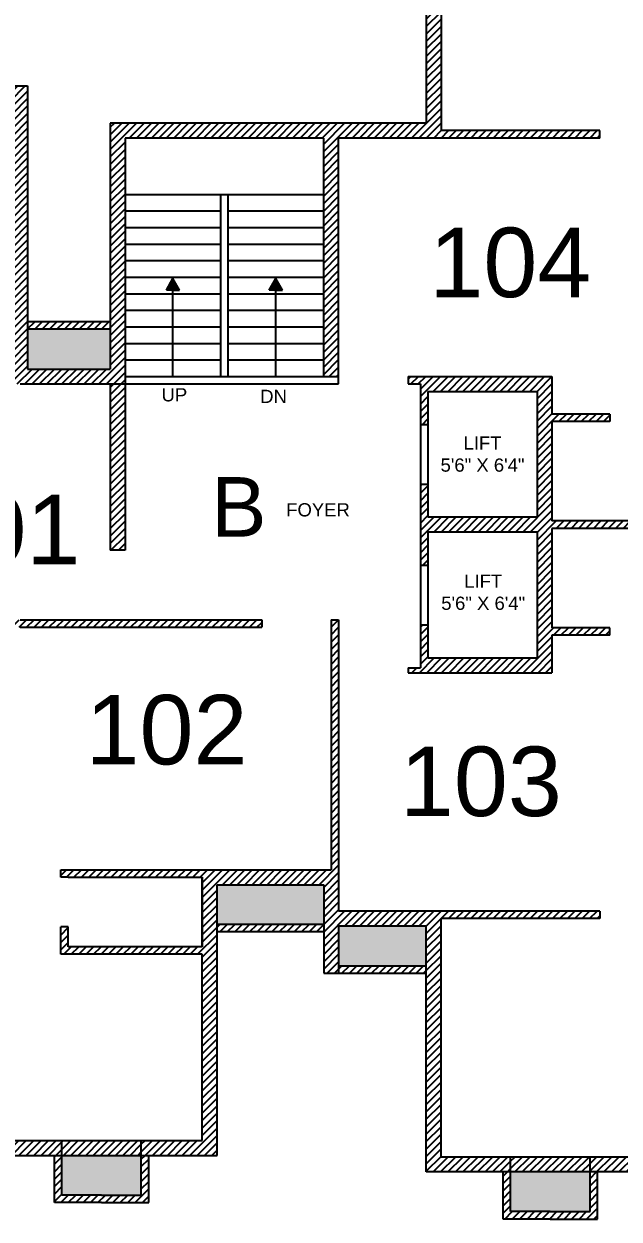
# Model space of a CAD drawing. Header units: inches. Extents: x -13968999 to -13960898, y 3615467 to 3617661.
# Drawn here: x -13967241 to -13966882, y 3616144 to 3616866 of the extents above; entities that cross this region are included whole.
import ezdxf

# ---------------------------------------------------------------- set-up
doc = ezdxf.new("R2010")
doc.units = ezdxf.units.IN
for name, color, linetype in [('STAIRS', 10, 'Continuous'), ('TEXT', 10, 'Continuous'), ('WALL', 141, 'Continuous')]:
    doc.layers.add(name, color=color, linetype=linetype)
doc.styles.get("Standard").update_dxf_attribs({"font": 'arial.ttf'})
pattern_1 = [(45, (-5778.6434, 0), (-2.2450640303, 2.2450640303), [])]

# ---------------------------------------------------------------- blocks, each defined once
blk = doc.blocks.new('stairs')
h = blk.add_hatch(color=3)
h.dxf.hatch_style = 1
h.paths.add_polyline_path([(-13963276.97, 3616069.1), (-13963280.97, 3616069.1), (-13963276.97, 3616062.1), (-13963272.97, 3616069.1)])
h = blk.add_hatch(color=3)
h.dxf.hatch_style = 1
h.paths.add_polyline_path([(-13963214.72, 3616069.1), (-13963218.72, 3616069.1), (-13963214.72, 3616062.1), (-13963210.72, 3616069.1)])
for p, q in [((-13963305.85, 3616121.19), (-13963185.85, 3616121.19)), ((-13963305.85, 3615977.19), (-13963305.85, 3616121.19)), ((-13963248.1, 3616121.19), (-13963248.1, 3616011.19)), ((-13963243.6, 3616121.19), (-13963243.6, 3616011.19)), ((-13963185.85, 3616121.19), (-13963185.85, 3615977.19)), ((-13963305.85, 3616111.19), (-13963248.1, 3616111.19)), ((-13963243.6, 3616111.19), (-13963185.85, 3616111.19)), ((-13963305.85, 3616101.19), (-13963248.1, 3616101.19)), ((-13963243.6, 3616101.19), (-13963185.85, 3616101.19)), ((-13963305.85, 3616091.19), (-13963248.1, 3616091.19)), ((-13963243.6, 3616091.19), (-13963185.85, 3616091.19)), ((-13963305.85, 3616081.19), (-13963248.1, 3616081.19)), ((-13963243.6, 3616081.19), (-13963185.85, 3616081.19)), ((-13963305.85, 3616071.19), (-13963248.1, 3616071.19)), ((-13963243.6, 3616071.19), (-13963185.85, 3616071.19)), ((-13963305.85, 3616061.19), (-13963248.1, 3616061.19)), ((-13963243.6, 3616061.19), (-13963185.85, 3616061.19)), ((-13963305.85, 3616051.19), (-13963248.1, 3616051.19)), ((-13963243.6, 3616051.19), (-13963185.85, 3616051.19)), ((-13963305.85, 3616041.19), (-13963248.1, 3616041.19)), ((-13963243.6, 3616041.19), (-13963185.85, 3616041.19)), ((-13963305.85, 3616031.19), (-13963248.1, 3616031.19)), ((-13963243.6, 3616031.19), (-13963185.85, 3616031.19)), ((-13963305.85, 3616021.19), (-13963248.1, 3616021.19)), ((-13963243.6, 3616021.19), (-13963185.85, 3616021.19)), ((-13963305.85, 3616011.19), (-13963185.85, 3616011.19)), ((-13963185.85, 3615977.19), (-13963305.85, 3615977.19))]:
    blk.add_line(p, q)
at = {"color": 3}
for p, q in [((-13963276.97, 3616121.19), (-13963276.97, 3616069.1)), ((-13963214.72, 3616121.19), (-13963214.72, 3616069.1)), ((-13963276.97, 3616069.1), (-13963280.97, 3616069.1)), ((-13963280.97, 3616069.1), (-13963276.97, 3616062.1)), ((-13963276.97, 3616069.1), (-13963272.97, 3616069.1)), ((-13963272.97, 3616069.1), (-13963276.97, 3616062.1)), ((-13963214.72, 3616069.1), (-13963218.72, 3616069.1)), ((-13963218.72, 3616069.1), (-13963214.72, 3616062.1)), ((-13963214.72, 3616069.1), (-13963210.72, 3616069.1)), ((-13963210.72, 3616069.1), (-13963214.72, 3616062.1))]:
    blk.add_line(p, q, dxfattribs=at)

msp = doc.modelspace()

# ---------------------------------------------------------------- hatches: boundary and pattern name
at = {"true_color": 0xadddf7}
h = msp.add_hatch(dxfattribs=at)
h.set_pattern_fill('ANSI31', color=141)
h.set_pattern_definition(pattern_1)
h.paths.add_polyline_path([(-13966947.12, 3616954.24), (-13966998.12, 3616954.24), (-13966998.12, 3616805.74), (-13967051.12, 3616805.74), (-13967189.12, 3616805.74), (-13967189.12, 3616657.24), (-13967239.12, 3616657.24), (-13967239.12, 3616694.74), (-13967239.12, 3616828.24), (-13967284.12, 3616828.24), (-13967284.12, 3616819.24), (-13967248.12, 3616819.24), (-13967248.12, 3616699.24), (-13967332.12, 3616699.24), (-13967332.12, 3616694.74), (-13967332.12, 3616682.74), (-13967328.12, 3616682.74), (-13967328.12, 3616694.74), (-13967248.12, 3616694.74), (-13967248.12, 3616652.74), (-13967328.12, 3616652.74), (-13967332.12, 3616652.74), (-13967332.12, 3616648.24), (-13967243.62, 3616648.24), (-13967183.62, 3616648.24), (-13967180.12, 3616648.24), (-13967180.12, 3616652.74), (-13967180.12, 3616796.74), (-13967060.12, 3616796.74), (-13967060.12, 3616652.74), (-13967051.12, 3616652.74), (-13967051.12, 3616796.74), (-13966893.12, 3616796.74), (-13966893.12, 3616801.24), (-13966989.12, 3616801.24), (-13966989.12, 3616945.24), (-13966947.12, 3616945.24)])
h = msp.add_hatch(dxfattribs=at)
h.set_pattern_fill('ANSI31', color=141)
h.set_pattern_definition(pattern_1)
h.paths.add_polyline_path([(-13966728.12, 3616486.24), (-13966666.62, 3616486.24), (-13966666.62, 3616473.74), (-13966638.12, 3616473.74), (-13966638.12, 3616478.24), (-13966662.12, 3616478.24), (-13966662.12, 3616560.99), (-13966608.12, 3616560.99), (-13966608.12, 3616496.49), (-13966608.12, 3616478.24), (-13966608.12, 3616473.74), (-13966603.62, 3616473.74), (-13966603.62, 3616478.24), (-13966603.62, 3616496.49), (-13966603.62, 3616560.99), (-13966538.62, 3616560.99), (-13966538.62, 3616558.74), (-13966538.62, 3616500.99), (-13966573.62, 3616500.99), (-13966573.62, 3616496.49), (-13966538.62, 3616496.49), (-13966538.62, 3616473.74), (-13966451.62, 3616473.74), (-13966451.62, 3616478.24), (-13966459.12, 3616478.24), (-13966459.12, 3616502.74), (-13966463.62, 3616502.74), (-13966463.62, 3616482.74), (-13966529.62, 3616482.74), (-13966529.62, 3616558.74), (-13966463.62, 3616558.74), (-13966463.62, 3616538.74), (-13966459.12, 3616538.74), (-13966459.12, 3616558.74), (-13966459.12, 3616567.74), (-13966459.12, 3616587.74), (-13966463.62, 3616587.74), (-13966463.62, 3616567.74), (-13966529.62, 3616567.74), (-13966529.62, 3616643.74), (-13966463.62, 3616643.74), (-13966463.62, 3616623.74), (-13966459.12, 3616623.74), (-13966459.12, 3616648.24), (-13966451.62, 3616648.24), (-13966451.62, 3616652.74), (-13966463.62, 3616652.74), (-13966538.62, 3616652.74), (-13966538.62, 3616629.99), (-13966573.62, 3616629.99), (-13966573.62, 3616625.49), (-13966538.62, 3616625.49), (-13966538.62, 3616565.49), (-13966603.62, 3616565.49), (-13966603.62, 3616629.99), (-13966603.62, 3616648.24), (-13966603.62, 3616652.74), (-13966608.12, 3616652.74), (-13966608.12, 3616648.24), (-13966608.12, 3616629.99), (-13966608.12, 3616565.49), (-13966662.12, 3616565.49), (-13966662.12, 3616648.24), (-13966638.12, 3616648.24), (-13966638.12, 3616652.74), (-13966666.62, 3616652.74), (-13966666.62, 3616640.24), (-13966728.12, 3616640.24), (-13966728.12, 3616736.24), (-13966608.12, 3616736.24), (-13966608.12, 3616700.74), (-13966603.62, 3616700.74), (-13966603.62, 3616740.74), (-13966728.12, 3616740.74), (-13966728.12, 3616916.24), (-13966732.62, 3616916.24), (-13966732.62, 3616740.74), (-13966852.62, 3616740.74), (-13966857.12, 3616740.74), (-13966857.12, 3616700.74), (-13966852.62, 3616700.74), (-13966852.62, 3616736.24), (-13966732.62, 3616736.24), (-13966732.62, 3616640.24), (-13966794.12, 3616640.24), (-13966794.12, 3616652.74), (-13966822.62, 3616652.74), (-13966822.62, 3616648.24), (-13966798.62, 3616648.24), (-13966798.62, 3616565.49), (-13966852.62, 3616565.49), (-13966852.62, 3616629.99), (-13966852.62, 3616648.24), (-13966852.62, 3616652.74), (-13966857.12, 3616652.74), (-13966857.12, 3616648.24), (-13966857.12, 3616629.99), (-13966857.12, 3616565.49), (-13966922.12, 3616565.49), (-13966922.12, 3616625.49), (-13966887.12, 3616625.49), (-13966887.12, 3616629.99), (-13966922.12, 3616629.99), (-13966922.12, 3616652.74), (-13967009.12, 3616652.74), (-13967009.12, 3616648.24), (-13967001.62, 3616648.24), (-13967001.62, 3616623.74), (-13966997.12, 3616623.74), (-13966997.12, 3616643.74), (-13966931.12, 3616643.74), (-13966931.12, 3616567.74), (-13966997.12, 3616567.74), (-13966997.12, 3616587.74), (-13967001.62, 3616587.74), (-13967001.62, 3616558.74), (-13967001.62, 3616538.74), (-13966997.12, 3616538.74), (-13966997.12, 3616558.74), (-13966931.12, 3616558.74), (-13966931.12, 3616482.74), (-13966997.12, 3616482.74), (-13966997.12, 3616502.74), (-13967001.62, 3616502.74), (-13967001.62, 3616476.74), (-13967009.12, 3616476.74), (-13967009.12, 3616473.74), (-13966922.12, 3616473.74), (-13966922.12, 3616496.49), (-13966887.12, 3616496.49), (-13966887.12, 3616500.99), (-13966922.12, 3616500.99), (-13966922.12, 3616558.74), (-13966922.12, 3616560.99), (-13966857.12, 3616560.99), (-13966857.12, 3616496.49), (-13966857.12, 3616478.24), (-13966857.12, 3616473.74), (-13966828.62, 3616473.74), (-13966828.62, 3616478.24), (-13966852.62, 3616478.24), (-13966852.62, 3616496.49), (-13966852.62, 3616560.99), (-13966798.62, 3616560.99), (-13966798.62, 3616473.74), (-13966794.12, 3616473.74), (-13966794.12, 3616486.24), (-13966732.62, 3616486.24), (-13966732.62, 3616390.24), (-13966852.62, 3616390.24), (-13966852.62, 3616425.74), (-13966857.12, 3616425.74), (-13966857.12, 3616385.74), (-13966732.62, 3616385.74), (-13966732.62, 3616214.74), (-13966781.62, 3616214.74), (-13966781.62, 3616210.24), (-13966679.12, 3616210.24), (-13966679.12, 3616214.74), (-13966728.12, 3616214.74), (-13966728.12, 3616385.74), (-13966608.12, 3616385.74), (-13966603.62, 3616385.74), (-13966603.62, 3616425.74), (-13966608.12, 3616425.74), (-13966608.12, 3616390.24), (-13966728.12, 3616390.24)])
h.paths.add_polyline_path([(-13966732.62, 3616490.74), (-13966794.12, 3616490.74), (-13966794.12, 3616560.99), (-13966794.12, 3616635.74), (-13966728.12, 3616635.74), (-13966666.62, 3616635.74), (-13966666.62, 3616560.99), (-13966666.62, 3616490.74)], flags=16)
h = msp.add_hatch(dxfattribs=at)
h.set_pattern_fill('ANSI31', color=141)
h.set_pattern_definition(pattern_1)
h.paths.add_polyline_path([(-13967189.12, 3616685.74), (-13967239.12, 3616685.74), (-13967239.12, 3616681.24), (-13967189.12, 3616681.24)])
at = {"true_color": 0x139b48}
h = msp.add_hatch(color=114, dxfattribs=at)
h.dxf.hatch_style = 1
h.paths.add_polyline_path([(-13967189.12, 3616681.24), (-13967239.12, 3616681.24), (-13967239.12, 3616657.24), (-13967189.12, 3616657.24)])
at = {"true_color": 0xadddf7}
h = msp.add_hatch(dxfattribs=at)
h.set_pattern_fill('ANSI31', color=141)
h.set_pattern_definition(pattern_1)
h.paths.add_polyline_path([(-13967180.12, 3616648.24), (-13967183.62, 3616648.24), (-13967189.12, 3616648.24), (-13967189.12, 3616547.74), (-13967180.12, 3616547.74)])
h = msp.add_hatch(dxfattribs=at)
h.set_pattern_fill('ANSI31', color=141)
h.set_pattern_definition(pattern_1)
h.paths.add_polyline_path([(-13967375.62, 3616409.24), (-13967429.62, 3616409.24), (-13967429.62, 3616447.74), (-13967429.62, 3616501.24), (-13967309.62, 3616501.24), (-13967309.62, 3616477.24), (-13967305.12, 3616477.24), (-13967305.12, 3616501.24), (-13967248.12, 3616501.24), (-13967243.62, 3616501.24), (-13967097.62, 3616501.24), (-13967097.62, 3616505.74), (-13967243.62, 3616505.74), (-13967305.12, 3616505.74), (-13967411.62, 3616505.74), (-13967411.62, 3616529.24), (-13967416.12, 3616529.24), (-13967416.12, 3616505.74), (-13967429.62, 3616505.74), (-13967434.12, 3616505.74), (-13967434.12, 3616501.24), (-13967434.12, 3616452.24), (-13967536.12, 3616452.24), (-13967536.12, 3616501.24), (-13967464.12, 3616501.24), (-13967464.12, 3616505.74), (-13967536.12, 3616505.74), (-13967536.12, 3616627.24), (-13967540.62, 3616627.24), (-13967540.62, 3616452.24), (-13967548.12, 3616452.24), (-13967672.62, 3616452.24), (-13967672.62, 3616500.24), (-13967662.62, 3616500.24), (-13967662.62, 3616553.24), (-13967667.12, 3616553.24), (-13967667.12, 3616504.74), (-13967677.12, 3616504.74), (-13967677.12, 3616500.24), (-13967677.12, 3616452.24), (-13967761.12, 3616452.24), (-13967761.12, 3616447.74), (-13967677.12, 3616447.74), (-13967677.12, 3616399.74), (-13967677.12, 3616395.24), (-13967672.62, 3616395.24), (-13967672.62, 3616447.74), (-13967552.62, 3616447.74), (-13967552.62, 3616413.74), (-13967548.12, 3616413.74), (-13967548.12, 3616447.74), (-13967500.12, 3616447.74), (-13967500.12, 3616359.74), (-13967548.12, 3616359.74), (-13967548.12, 3616383.74), (-13967552.62, 3616383.74), (-13967552.62, 3616359.74), (-13967620.62, 3616359.74), (-13967620.62, 3616354.74), (-13967429.62, 3616354.74), (-13967429.62, 3616404.74), (-13967375.62, 3616404.74)])
h.paths.add_polyline_path([(-13967434.12, 3616404.74), (-13967434.12, 3616359.74), (-13967495.62, 3616359.74), (-13967495.62, 3616447.74), (-13967434.12, 3616447.74)], flags=16)
h = msp.add_hatch(dxfattribs=at)
h.set_pattern_fill('ANSI31', color=141)
h.set_pattern_definition(pattern_1)
h.paths.add_polyline_path([(-13967124.62, 3616311.24), (-13967124.62, 3616345.74), (-13967060.12, 3616345.74), (-13967060.12, 3616321.74), (-13967060.12, 3616320.74), (-13967060.12, 3616292.24), (-13967051.12, 3616292.24), (-13967051.12, 3616320.74), (-13966998.12, 3616320.74), (-13966998.12, 3616172.24), (-13966947.12, 3616172.24), (-13966947.12, 3616181.24), (-13966989.12, 3616181.24), (-13966989.12, 3616325.24), (-13966893.12, 3616325.24), (-13966893.12, 3616329.74), (-13967051.12, 3616329.74), (-13967051.12, 3616350.24), (-13967051.12, 3616505.74), (-13967055.62, 3616505.74), (-13967055.62, 3616354.74), (-13967219.12, 3616354.74), (-13967219.12, 3616350.24), (-13967214.62, 3616350.24), (-13967133.62, 3616350.24), (-13967133.62, 3616308.24), (-13967214.62, 3616308.24), (-13967214.62, 3616320.24), (-13967219.12, 3616320.24), (-13967219.12, 3616303.74), (-13967214.62, 3616303.74), (-13967133.62, 3616303.74), (-13967133.62, 3616191.24), (-13967170.37, 3616191.24), (-13967170.37, 3616182.24), (-13967124.62, 3616182.24)])
h = msp.add_hatch(dxfattribs=at)
h.set_pattern_fill('ANSI31', color=141)
h.set_pattern_definition(pattern_1)
h.paths.add_polyline_path([(-13966781.62, 3616238.74), (-13966732.62, 3616238.74), (-13966732.62, 3616247.74), (-13966852.62, 3616247.74), (-13966852.62, 3616325.24), (-13966852.62, 3616349.74), (-13966857.12, 3616349.74), (-13966857.12, 3616329.74), (-13966857.12, 3616325.24), (-13966857.12, 3616243.24), (-13966790.62, 3616243.24), (-13966790.62, 3616181.24), (-13966852.62, 3616181.24), (-13966852.62, 3616213.24), (-13966857.12, 3616213.24), (-13966857.12, 3616181.24), (-13966899.12, 3616181.24), (-13966899.12, 3616172.24), (-13966852.62, 3616172.24), (-13966781.62, 3616172.24)])
at = {"true_color": 0x139b48}
h = msp.add_hatch(color=114, dxfattribs=at)
h.dxf.hatch_style = 1
h.paths.add_polyline_path([(-13967060.12, 3616345.74), (-13967124.62, 3616345.74), (-13967124.62, 3616321.74), (-13967060.12, 3616321.74)])
at = {"true_color": 0xadddf7}
h = msp.add_hatch(dxfattribs=at)
h.set_pattern_fill('ANSI31', color=141)
h.set_pattern_definition(pattern_1)
h.paths.add_polyline_path([(-13967060.12, 3616320.74), (-13967060.12, 3616321.74), (-13967124.62, 3616321.74), (-13967124.62, 3616317.24), (-13967060.12, 3616317.24)])
at = {"true_color": 0x139b48}
h = msp.add_hatch(color=114, dxfattribs=at)
h.dxf.hatch_style = 1
h.paths.add_polyline_path([(-13966998.12, 3616320.74), (-13967051.12, 3616320.74), (-13967051.12, 3616296.74), (-13966998.12, 3616296.74)])
at = {"true_color": 0xadddf7}
h = msp.add_hatch(dxfattribs=at)
h.set_pattern_fill('ANSI31', color=141)
h.set_pattern_definition(pattern_1)
h.paths.add_polyline_path([(-13967218.37, 3616191.24), (-13967255.12, 3616191.24), (-13967255.12, 3616314.24), (-13967259.62, 3616314.24), (-13967259.62, 3616191.24), (-13967295.62, 3616191.24), (-13967295.62, 3616182.24), (-13967255.12, 3616182.24), (-13967218.37, 3616182.24)])
h = msp.add_hatch(dxfattribs=at)
h.set_pattern_fill('ANSI31', color=141)
h.set_pattern_definition(pattern_1)
h.paths.add_polyline_path([(-13966998.12, 3616296.74), (-13967051.12, 3616296.74), (-13967051.12, 3616292.24), (-13966998.12, 3616292.24)])
h = msp.add_hatch(dxfattribs=at)
h.set_pattern_fill('ANSI31', color=141)
h.set_pattern_definition(pattern_1)
h.paths.add_polyline_path([(-13967170.37, 3616191.24), (-13967218.37, 3616191.24), (-13967218.37, 3616182.24), (-13967170.37, 3616182.24)])
h = msp.add_hatch(dxfattribs=at)
h.set_pattern_fill('ANSI31', color=141)
h.set_pattern_definition(pattern_1)
h.paths.add_polyline_path([(-13967218.37, 3616182.24), (-13967222.87, 3616182.24), (-13967222.87, 3616153.74), (-13967194.37, 3616153.74), (-13967165.87, 3616153.74), (-13967165.87, 3616182.24), (-13967170.37, 3616182.24), (-13967170.37, 3616158.24), (-13967178.37, 3616158.24), (-13967194.37, 3616158.24), (-13967210.37, 3616158.24), (-13967218.37, 3616158.24)])
at = {"true_color": 0x139b48}
h = msp.add_hatch(color=114, dxfattribs=at)
h.dxf.hatch_style = 1
h.paths.add_polyline_path([(-13967170.37, 3616182.24), (-13967218.37, 3616182.24), (-13967218.37, 3616158.24), (-13967210.37, 3616158.24), (-13967194.37, 3616158.24), (-13967178.37, 3616158.24), (-13967170.37, 3616158.24)])
at = {"true_color": 0xadddf7}
h = msp.add_hatch(dxfattribs=at)
h.set_pattern_fill('ANSI31', color=141)
h.set_pattern_definition(pattern_1)
h.paths.add_polyline_path([(-13966899.12, 3616181.24), (-13966947.12, 3616181.24), (-13966947.12, 3616172.24), (-13966899.12, 3616172.24)])
h = msp.add_hatch(dxfattribs=at)
h.set_pattern_fill('ANSI31', color=141)
h.set_pattern_definition(pattern_1)
h.paths.add_polyline_path([(-13966947.12, 3616172.24), (-13966951.62, 3616172.24), (-13966951.62, 3616143.74), (-13966923.12, 3616143.74), (-13966894.62, 3616143.74), (-13966894.62, 3616172.24), (-13966899.12, 3616172.24), (-13966899.12, 3616148.24), (-13966907.12, 3616148.24), (-13966923.12, 3616148.24), (-13966939.12, 3616148.24), (-13966947.12, 3616148.24)])
at = {"true_color": 0x139b48}
h = msp.add_hatch(color=114, dxfattribs=at)
h.dxf.hatch_style = 1
h.paths.add_polyline_path([(-13966899.12, 3616172.24), (-13966947.12, 3616172.24), (-13966947.12, 3616148.24), (-13966939.12, 3616148.24), (-13966923.12, 3616148.24), (-13966907.12, 3616148.24), (-13966899.12, 3616148.24)])

# ---------------------------------------------------------------- linework, layer by layer
at = {"layer": 'WALL', "color": 141, "true_color": 0xadddf7}
for p, q in [((-13966998.12, 3616954.24), (-13966998.12, 3616805.74)), ((-13966989.12, 3616945.24), (-13966989.12, 3616801.24)), ((-13967368.12, 3616828.24), (-13967239.12, 3616828.24)), ((-13967239.12, 3616828.24), (-13967239.12, 3616694.74)), ((-13967051.12, 3616805.74), (-13967189.12, 3616805.74)), ((-13967189.12, 3616805.74), (-13967189.12, 3616657.24)), ((-13966998.12, 3616805.74), (-13967051.12, 3616805.74)), ((-13967060.12, 3616796.74), (-13967180.12, 3616796.74)), ((-13967180.12, 3616796.74), (-13967180.12, 3616652.74)), ((-13967060.12, 3616652.74), (-13967060.12, 3616796.74)), ((-13967051.12, 3616648.24), (-13967051.12, 3616796.74)), ((-13966893.12, 3616796.74), (-13967051.12, 3616796.74)), ((-13966893.12, 3616801.24), (-13966989.12, 3616801.24)), ((-13966893.12, 3616796.74), (-13966893.12, 3616801.24)), ((-13967239.12, 3616694.74), (-13967239.12, 3616657.24)), ((-13967189.12, 3616685.74), (-13967239.12, 3616685.74)), ((-13967189.12, 3616681.24), (-13967239.12, 3616681.24)), ((-13967239.12, 3616657.24), (-13967189.12, 3616657.24)), ((-13967180.12, 3616652.74), (-13967051.12, 3616652.74)), ((-13967180.12, 3616652.74), (-13967180.12, 3616547.74)), ((-13967009.12, 3616652.74), (-13966922.12, 3616652.74)), ((-13967009.12, 3616652.74), (-13967009.12, 3616648.24)), ((-13967001.62, 3616652.74), (-13966997.12, 3616652.74)), ((-13966922.12, 3616652.74), (-13966922.12, 3616629.99)), ((-13967243.62, 3616648.24), (-13967183.62, 3616648.24)), ((-13967189.12, 3616648.24), (-13967189.12, 3616547.74)), ((-13967183.62, 3616648.24), (-13967051.12, 3616648.24)), ((-13967009.12, 3616648.24), (-13967001.62, 3616648.24)), ((-13967001.62, 3616648.24), (-13967001.62, 3616558.74)), ((-13966997.12, 3616643.74), (-13966931.12, 3616643.74)), ((-13966997.12, 3616643.74), (-13966997.12, 3616567.74)), ((-13966931.12, 3616643.74), (-13966931.12, 3616567.74)), ((-13966887.12, 3616629.99), (-13966922.12, 3616629.99)), ((-13966887.12, 3616629.99), (-13966887.12, 3616625.49)), ((-13967001.62, 3616623.74), (-13966997.12, 3616623.74)), ((-13966922.12, 3616625.49), (-13966922.12, 3616565.49)), ((-13966887.12, 3616625.49), (-13966922.12, 3616625.49)), ((-13967001.62, 3616587.74), (-13966997.12, 3616587.74)), ((-13966931.12, 3616567.74), (-13966997.12, 3616567.74)), ((-13966857.12, 3616565.49), (-13966922.12, 3616565.49)), ((-13967001.62, 3616558.74), (-13967001.62, 3616476.74)), ((-13966931.12, 3616558.74), (-13966997.12, 3616558.74)), ((-13966997.12, 3616558.74), (-13966997.12, 3616482.74)), ((-13966931.12, 3616558.74), (-13966931.12, 3616482.74)), ((-13966922.12, 3616560.99), (-13966922.12, 3616558.74)), ((-13966857.12, 3616560.99), (-13966922.12, 3616560.99)), ((-13966922.12, 3616558.74), (-13966922.12, 3616500.99)), ((-13967180.12, 3616547.74), (-13967189.12, 3616547.74)), ((-13967001.62, 3616538.74), (-13966997.12, 3616538.74)), ((-13967243.62, 3616505.74), (-13967097.62, 3616505.74)), ((-13967243.62, 3616501.24), (-13967097.62, 3616501.24)), ((-13967097.62, 3616505.74), (-13967097.62, 3616501.24)), ((-13967055.62, 3616505.74), (-13967051.12, 3616505.74)), ((-13967055.62, 3616505.74), (-13967055.62, 3616354.74)), ((-13967051.12, 3616505.74), (-13967051.12, 3616350.24)), ((-13967001.62, 3616502.74), (-13966997.12, 3616502.74)), ((-13967001.62, 3616501.24), (-13967001.62, 3616476.74)), ((-13966887.12, 3616500.99), (-13966922.12, 3616500.99)), ((-13966887.12, 3616496.49), (-13966887.12, 3616500.99)), ((-13966922.12, 3616496.49), (-13966922.12, 3616473.74)), ((-13966887.12, 3616496.49), (-13966922.12, 3616496.49)), ((-13966997.12, 3616482.74), (-13966931.12, 3616482.74)), ((-13967009.12, 3616476.74), (-13967001.62, 3616476.74)), ((-13967009.12, 3616476.74), (-13967009.12, 3616473.74)), ((-13967009.12, 3616473.74), (-13966922.12, 3616473.74)), ((-13967001.62, 3616473.74), (-13966922.12, 3616473.74)), ((-13967219.12, 3616354.74), (-13967055.62, 3616354.74)), ((-13967219.12, 3616350.24), (-13967219.12, 3616354.74)), ((-13967214.62, 3616350.24), (-13967219.12, 3616350.24)), ((-13967214.62, 3616350.24), (-13967133.62, 3616350.24)), ((-13967133.62, 3616311.24), (-13967133.62, 3616350.24)), ((-13967133.62, 3616350.24), (-13967133.62, 3616308.24)), ((-13967051.12, 3616350.24), (-13967051.12, 3616329.74)), ((-13967124.62, 3616345.74), (-13967060.12, 3616345.74)), ((-13967124.62, 3616311.24), (-13967124.62, 3616345.74)), ((-13967060.12, 3616345.74), (-13967060.12, 3616320.74)), ((-13967060.12, 3616345.74), (-13967060.12, 3616321.74)), ((-13966893.12, 3616329.74), (-13967051.12, 3616329.74)), ((-13966893.12, 3616329.74), (-13966893.12, 3616325.24)), ((-13967219.12, 3616303.74), (-13967219.12, 3616320.24)), ((-13967214.62, 3616320.24), (-13967219.12, 3616320.24)), ((-13967214.62, 3616308.24), (-13967214.62, 3616320.24)), ((-13967060.12, 3616321.74), (-13967124.62, 3616321.74)), ((-13967060.12, 3616320.74), (-13967060.12, 3616292.24)), ((-13966998.12, 3616320.74), (-13967051.12, 3616320.74)), ((-13967051.12, 3616320.74), (-13967051.12, 3616292.24)), ((-13966998.12, 3616172.24), (-13966998.12, 3616320.74)), ((-13966893.12, 3616325.24), (-13966989.12, 3616325.24)), ((-13966989.12, 3616181.24), (-13966989.12, 3616325.24)), ((-13967133.62, 3616308.24), (-13967133.62, 3616311.24)), ((-13967060.12, 3616317.24), (-13967124.62, 3616317.24)), ((-13967124.62, 3616182.24), (-13967124.62, 3616311.24)), ((-13967214.62, 3616303.74), (-13967219.12, 3616303.74)), ((-13967133.62, 3616308.24), (-13967214.62, 3616308.24)), ((-13967133.62, 3616303.74), (-13967214.62, 3616303.74)), ((-13967133.62, 3616191.24), (-13967133.62, 3616303.74)), ((-13967051.12, 3616296.74), (-13966998.12, 3616296.74)), ((-13967060.12, 3616292.24), (-13966998.12, 3616292.24)), ((-13967255.12, 3616191.24), (-13967133.62, 3616191.24)), ((-13967218.37, 3616158.24), (-13967218.37, 3616191.24)), ((-13967170.37, 3616158.24), (-13967170.37, 3616191.24)), ((-13967259.62, 3616182.24), (-13967124.62, 3616182.24)), ((-13967222.87, 3616153.74), (-13967222.87, 3616182.24)), ((-13967165.87, 3616153.74), (-13967165.87, 3616182.24)), ((-13966857.12, 3616181.24), (-13966989.12, 3616181.24)), ((-13966947.12, 3616148.24), (-13966947.12, 3616181.24)), ((-13966899.12, 3616148.24), (-13966899.12, 3616181.24)), ((-13966852.62, 3616172.24), (-13966998.12, 3616172.24)), ((-13966951.62, 3616143.74), (-13966951.62, 3616172.24)), ((-13966894.62, 3616143.74), (-13966894.62, 3616172.24)), ((-13967194.37, 3616153.74), (-13967222.87, 3616153.74)), ((-13967210.37, 3616158.24), (-13967218.37, 3616158.24)), ((-13967194.37, 3616158.24), (-13967210.37, 3616158.24)), ((-13967194.37, 3616158.24), (-13967178.37, 3616158.24)), ((-13967194.37, 3616153.74), (-13967165.87, 3616153.74)), ((-13967178.37, 3616158.24), (-13967170.37, 3616158.24)), ((-13966939.12, 3616148.24), (-13966947.12, 3616148.24)), ((-13966923.12, 3616148.24), (-13966939.12, 3616148.24)), ((-13966923.12, 3616148.24), (-13966907.12, 3616148.24)), ((-13966907.12, 3616148.24), (-13966899.12, 3616148.24)), ((-13966923.12, 3616143.74), (-13966951.62, 3616143.74)), ((-13966923.12, 3616143.74), (-13966894.62, 3616143.74))]:
    msp.add_line(p, q, dxfattribs=at)

# ---------------------------------------------------------------- block references
at = {"layer": 'STAIRS', "color": 240, "true_color": 0xed1f24, "xscale": -1, "rotation": 180}
msp.add_blockref('stairs', (-3874.27, 7232773.93), dxfattribs=at)

# ---------------------------------------------------------------- texts
at = {"layer": 'TEXT', "color": 240, "true_color": 0xed1f24, "attachment_point": 1}
for s, width, insert, char_height in [('104', 72.0396, (-13966996.23, 3616742.64), 42), ('\\pxqc;LIFT\\P5\'6" X 6\'4"', 56.0053, (-13966992.11, 3616616.55), 8), ('B', 13.8985, (-13967128.22, 3616591.96), 36), ('101', 72.0396, (-13967305.12, 3616581.26), 42), ('\\pxqc;LIFT\\P5\'6" X 6\'4"', 56.0053, (-13966991.7, 3616533.09), 8), ('102', 72.0396, (-13967204.08, 3616460.39), 42), ('103', 72.0396, (-13967014.04, 3616429.18), 42)]:
    msp.add_mtext_dynamic_manual_height_columns(s, width=width, gutter_width=12.5, heights=[0], dxfattribs=dict(at, insert=insert, char_height=char_height))
at = {"layer": 'TEXT', "color": 141, "true_color": 0xadddf7, "char_height": 8, "attachment_point": 1}
for s, width, insert in [('UP', 18.7625, (-13967158.13, 3616645.67)), ('DN', 19.8335, (-13967098.5, 3616644.71)), ('FOYER', 42.9981, (-13967082.79, 3616576.2))]:
    msp.add_mtext_dynamic_manual_height_columns(s, width=width, gutter_width=12.5, heights=[0], dxfattribs=dict(at, insert=insert))

doc.saveas('drawing.dxf')
